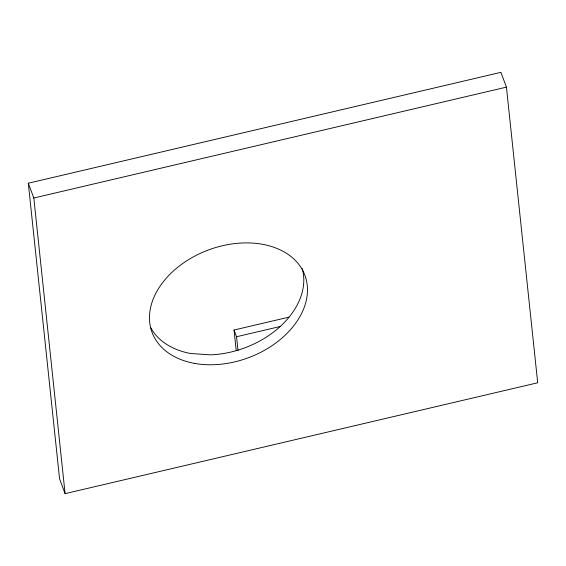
<?xml version="1.0" encoding="UTF-8"?>
<svg xmlns="http://www.w3.org/2000/svg" width="566" height="566" viewBox="0 0 566 566"><rect width="100%" height="100%" fill="white"/><g stroke="black" fill="none" stroke-linecap="round" stroke-linejoin="round"><path stroke-width="0.85" d="M28.3 183.221L500.903 72.349L506.428 87.136L537.7 382.779L65.097 493.651L59.572 478.864L28.3 183.221L33.826 198.008L65.097 493.651M33.826 198.008L506.428 87.136M236.206 350.573L234.034 330.028L288.872 317.165M234.034 330.028L236.538 336.735L280.241 326.483M236.538 336.735L237.989 350.432M302.209 268.503A81.568 57.47 -20.5 0 1 210.34 354.854L190.728 353.509A81.568 57.47 -20.5 0 1 150.69 327.587M194.414 363.365A81.568 57.47 -20.5 0 0 307.246 285.356A81.568 57.47 -20.5 0 0 183.773 262.78A81.568 57.47 -20.5 0 0 194.414 363.365"/></g></svg>
